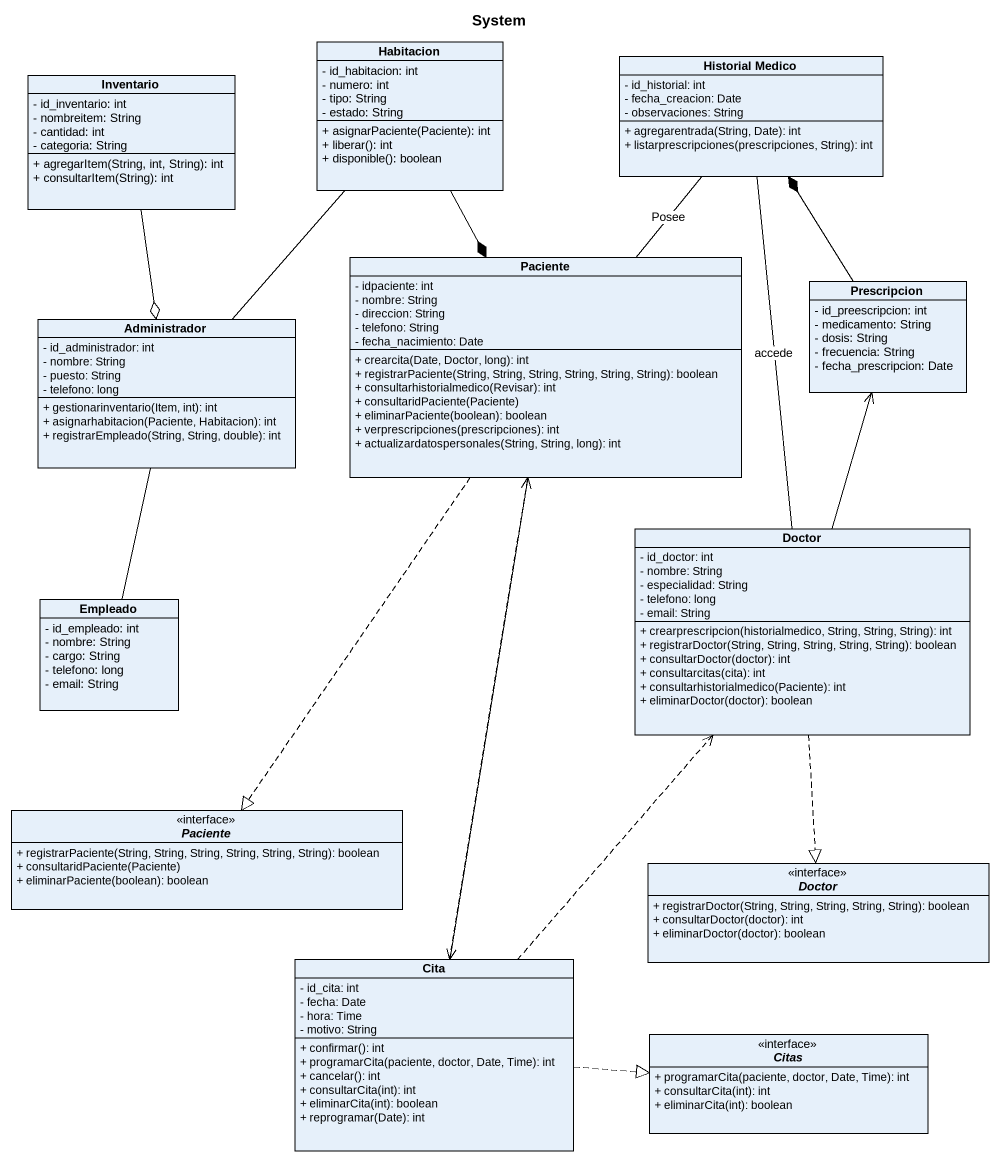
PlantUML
@startuml
title System
hide circle
hide empty members
skinparam classAttributeIconSize 0
class Inventario {
  - id_inventario: int
  - nombreitem: String
  - cantidad: int
  - categoria: String
  + agregarItem(String, int, String): int
  + consultarItem(String): int
}
class Habitacion {
  - id_habitacion: int
  - numero: int
  - tipo: String
  - estado: String
  + asignarPaciente(Paciente): int
  + liberar(): int
  + disponible(): boolean
}
class "Historial Medico" as Historial_Medico {
  - id_historial: int
  - fecha_creacion: Date
  - observaciones: String
  + agregarentrada(String, Date): int
  + listarprescripciones(prescripciones, String): int
}
class Paciente {
  - idpaciente: int
  - nombre: String
  - direccion: String
  - telefono: String
  - fecha_nacimiento: Date
  + crearcita(Date, Doctor, long): int
  + registrarPaciente(String, String, String, String, String, String): boolean
  + consultarhistorialmedico(Revisar): int
  + consultaridPaciente(Paciente)
  + eliminarPaciente(boolean): boolean
  + verprescripciones(prescripciones): int
  + actualizardatospersonales(String, String, long): int
}
class Prescripcion {
  - id_preescripcion: int
  - medicamento: String
  - dosis: String
  - frecuencia: String
  - fecha_prescripcion: Date
}
class Administrador {
  - id_administrador: int
  - nombre: String
  - puesto: String
  - telefono: long
  + gestionarinventario(Item, int): int
  + asignarhabitacion(Paciente, Habitacion): int
  + registrarEmpleado(String, String, double): int
}
class Doctor {
  - id_doctor: int
  - nombre: String
  - especialidad: String
  - telefono: long
  - email: String
  + crearprescripcion(historialmedico, String, String, String): int
  + registrarDoctor(String, String, String, String, String): boolean
  + consultarDoctor(doctor): int
  + consultarcitas(cita): int
  + consultarhistorialmedico(Paciente): int
  + eliminarDoctor(doctor): boolean
}
class Empleado {
  - id_empleado: int
  - nombre: String
  - cargo: String
  - telefono: long
  - email: String
}
interface "Paciente" as Paciente_2 <<interface>> {
  + registrarPaciente(String, String, String, String, String, String): boolean
  + consultaridPaciente(Paciente)
  + eliminarPaciente(boolean): boolean
}
interface "Doctor" as Doctor_2 <<interface>> {
  + registrarDoctor(String, String, String, String, String): boolean
  + consultarDoctor(doctor): int
  + eliminarDoctor(doctor): boolean
}
class Cita {
  - id_cita: int
  - fecha: Date
  - hora: Time
  - motivo: String
  + confirmar(): int
  + programarCita(paciente, doctor, Date, Time): int
  + cancelar(): int
  + consultarCita(int): int
  + eliminarCita(int): boolean
  + reprogramar(Date): int
}
interface Citas <<interface>> {
  + programarCita(paciente, doctor, Date, Time): int
  + consultarCita(int): int
  + eliminarCita(int): boolean
}
Inventario --o Administrador
Habitacion --* Paciente
Paciente -up- Historial_Medico : Posee
Paciente ..|> Paciente_2
Paciente --> Cita
Prescripcion -up-* Historial_Medico
Administrador -up- Habitacion
Administrador -- Empleado
Doctor -up- Historial_Medico : accede
Doctor -up-> Prescripcion
Doctor ..|> Doctor_2
Cita .up.> Paciente
Cita .up.> Doctor
Cita .right.|> Citas
@enduml
